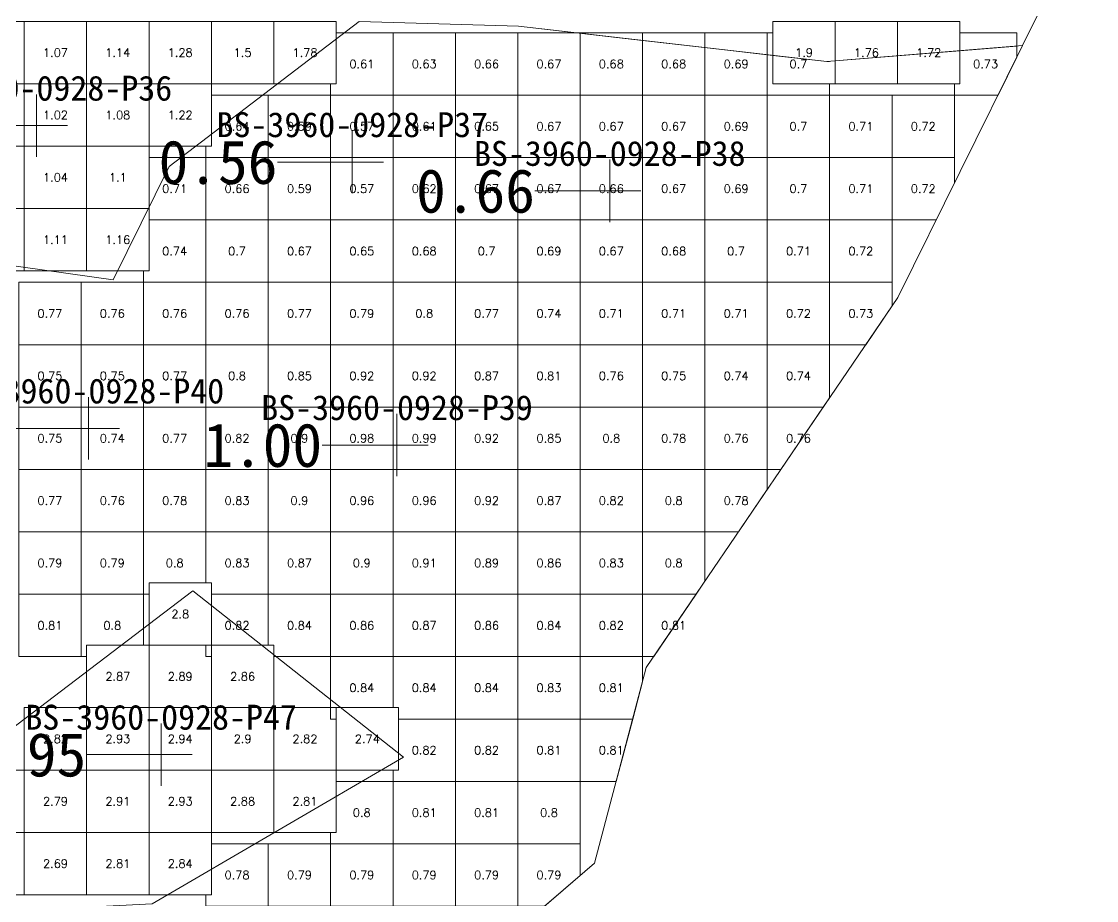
# Model space of a CAD drawing. Header units: inches. Extents: x 469907.8 to 469995.3, y 4349678 to 4349775.1.
# Drawn here: x 469948.48 to 469965.71, y 4349708.04 to 4349722.13 of the extents above; entities that cross this region are included whole.
import ezdxf
from ezdxf.enums import TextEntityAlignment as Align

# ---------------------------------------------------------------- set-up
doc = ezdxf.new("R2010")
doc.units = ezdxf.units.IN
doc.header["$MEASUREMENT"] = 0
for name, color, linetype, lineweight in [('点', 7, 'Continuous', 0), ('爆区方格网', 7, 'Continuous', 0), ('线条', 7, 'Continuous', 0), ('钻孔', 7, 'Continuous', 0)]:
    doc.layers.add(name, color=color, linetype=linetype, lineweight=lineweight)
doc.styles.add('3dmine_textStyle_1', font='txt.shx', dxfattribs={"height": 1, "bigfont": 'gbcbig.shx'})
doc.styles.add('3dmine_textStyle_2', font='', dxfattribs={"height": 1})
doc.styles.get('3dmine_textStyle_2').set_extended_font_data('SimSun-ExtB')

msp = doc.modelspace()

# ---------------------------------------------------------------- hatches: boundary and pattern name
at = {"layer": '钻孔', "linetype": 'Continuous', "lineweight": 0, "true_color": 0x0000ff, "extrusion": (0, 1, 0)}
for points in [[(-469949.718, 3949.595), (-469948.718, 3949.595), (-469948.718, 3962.595), (-469949.718, 3962.595)], [(-469955.498, 3950.321), (-469954.498, 3950.321), (-469954.498, 3962.321), (-469955.498, 3962.321)]]:
    msp.add_hatch(color=5, dxfattribs=at).paths.add_polyline_path(points, flags=0)
at = {"layer": '钻孔', "linetype": 'Continuous', "lineweight": 0, "true_color": 0x80ffff, "extrusion": (0, 1, 0)}
for points in [[(-469954.781, 3950.295), (-469953.781, 3950.295), (-469953.781, 3962.295), (-469954.781, 3962.295)], [(-469958.909, 3950.064), (-469957.909, 3950.064), (-469957.909, 3962.064), (-469958.909, 3962.064)], [(-469950.551, 3949.694), (-469949.551, 3949.694), (-469949.551, 3962.694), (-469950.551, 3962.694)]]:
    msp.add_hatch(color=131, dxfattribs=at).paths.add_polyline_path(points, flags=0)
at = {"layer": '钻孔', "linetype": 'Continuous', "lineweight": 0, "true_color": 0xff0000, "extrusion": (0, 1, 0)}
msp.add_hatch(color=1, dxfattribs=at).paths.add_polyline_path([(-469951.717, 3949.556), (-469950.717, 3949.556), (-469950.717, 3962.556), (-469951.717, 3962.556)], flags=0)

# ---------------------------------------------------------------- linework, layer by layer
at = {"color": 5, "linetype": 'Continuous', "lineweight": 0, "true_color": 0x0000ff, "elevation": 3955.86}
msp.add_lwpolyline([(469949.95, 4349717.992), (469950.845, 4349719.806), (469953.891, 4349722.129), (469956.445, 4349722.057), (469961.391, 4349721.487), (469964.526, 4349721.744), (469965.712, 4349724.137), (469962.689, 4349725.609), (469959.592, 4349726.619), (469957.402, 4349726.644), (469954.584, 4349724.279), (469949.263, 4349722.744), (469948.981, 4349725.154), (469949.457, 4349728.261), (469947.128, 4349728.315), (469944.115, 4349729.015), (469937.297, 4349720.036), (469944.819, 4349718.71), (469949.95, 4349717.992), (469949.95, 4349717.992)], dxfattribs=at)
at = {"color": 4, "linetype": 'Continuous', "lineweight": 0, "true_color": 0x00ffff, "elevation": 3955.86}
for points in [[(469948.098, 4349693.722), (469949.788, 4349697.654), (469950.911, 4349700.265), (469953.72, 4349704.499), (469954.72, 4349706.007), (469956.121, 4349707.308), (469957.664, 4349708.641), (469958.495, 4349711.777), (469962.526, 4349717.707), (469964.526, 4349721.744), (469962.958, 4349721.616), (469961.391, 4349721.487), (469957.876, 4349721.892), (469956.445, 4349722.057), (469953.891, 4349722.129), (469950.845, 4349719.806), (469949.95, 4349717.992), (469944.819, 4349718.71)], [(469947.703, 4349710.328), (469951.224, 4349713.007), (469954.603, 4349710.339), (469950.573, 4349707.987), (469947.546, 4349707.833)]]:
    msp.add_lwpolyline(points, dxfattribs=at)
at = {"color": 1, "linetype": 'Continuous', "lineweight": 0, "true_color": 0xff0000, "elevation": 3955.86}
msp.add_lwpolyline([(469928.271, 4349708.365), (469930.645, 4349705.874), (469935.696, 4349705.361), (469940.75, 4349704.317), (469943.936, 4349705.81), (469947.546, 4349707.833), (469950.573, 4349707.987), (469954.603, 4349710.339), (469951.224, 4349713.007), (469947.703, 4349710.328), (469945.608, 4349708.656), (469942.765, 4349708.744), (469942.57, 4349710.886), (469942.841, 4349711.96), (469940.333, 4349714.551), (469935.421, 4349715.171), (469933.287, 4349715.542), (469928.271, 4349708.365)], dxfattribs=at)
at = {"layer": '点', "color": 138, "linetype": 'Continuous', "lineweight": 0, "true_color": 0x004c4c}
for points, elevation in [([(469948.718, 4349719.962), (469948.718, 4349720.962)], 3962.595), ([(469949.218, 4349720.462), (469948.218, 4349720.462)], 3962.595), ([(469953.781, 4349719.377), (469953.781, 4349720.377)], 3962.295), ([(469957.909, 4349718.916), (469957.909, 4349719.916)], 3962.064), ([(469954.281, 4349719.877), (469953.281, 4349719.877)], 3962.295), ([(469958.409, 4349719.416), (469957.409, 4349719.416)], 3962.064), ([(469949.551, 4349715.108), (469949.551, 4349716.108)], 3962.694), ([(469954.498, 4349714.841), (469954.498, 4349715.841)], 3962.321), ([(469950.051, 4349715.608), (469949.051, 4349715.608)], 3962.694), ([(469954.998, 4349715.341), (469953.998, 4349715.341)], 3962.321), ([(469950.717, 4349709.879), (469950.717, 4349710.879)], 3962.556), ([(469951.217, 4349710.379), (469950.217, 4349710.379)], 3962.556)]:
    msp.add_lwpolyline(points, dxfattribs=dict(at, elevation=elevation))
at = {"layer": '爆区方格网', "color": 5, "linetype": 'Continuous', "lineweight": 0, "true_color": 0x0000ff, "elevation": 3962.595}
for points in [[(469948.523, 4349721.132), (469947.523, 4349721.132), (469947.523, 4349722.132), (469948.523, 4349722.132), (469948.523, 4349721.132)], [(469949.523, 4349721.132), (469948.523, 4349721.132), (469948.523, 4349722.132), (469949.523, 4349722.132), (469949.523, 4349721.132)], [(469950.523, 4349721.132), (469949.523, 4349721.132), (469949.523, 4349722.132), (469950.523, 4349722.132), (469950.523, 4349721.132)], [(469951.523, 4349721.132), (469950.523, 4349721.132), (469950.523, 4349722.132), (469951.523, 4349722.132), (469951.523, 4349721.132)], [(469952.523, 4349721.132), (469951.523, 4349721.132), (469951.523, 4349722.132), (469952.523, 4349722.132), (469952.523, 4349721.132)], [(469953.523, 4349721.132), (469952.523, 4349721.132), (469952.523, 4349722.132), (469953.523, 4349722.132), (469953.523, 4349721.132)], [(469961.523, 4349721.498), (469961.391, 4349721.487), (469961.523, 4349721.498), (469961.523, 4349721.132), (469960.523, 4349721.132), (469960.523, 4349721.587), (469961.391, 4349721.487), (469960.523, 4349721.587), (469960.523, 4349722.132), (469961.523, 4349722.132), (469961.523, 4349721.498)], [(469962.523, 4349721.58), (469961.523, 4349721.498), (469961.523, 4349722.132), (469962.523, 4349722.132), (469962.523, 4349721.58)], [(469963.523, 4349721.662), (469962.523, 4349721.58), (469962.523, 4349722.132), (469963.523, 4349722.132), (469963.523, 4349721.662)], [(469963.523, 4349721.132), (469962.523, 4349721.132), (469962.523, 4349721.58), (469962.958, 4349721.616), (469963.523, 4349721.662), (469963.523, 4349721.132)], [(469962.523, 4349721.132), (469961.523, 4349721.132), (469961.523, 4349721.498), (469962.523, 4349721.58), (469962.523, 4349721.132)], [(469948.523, 4349720.132), (469947.523, 4349720.132), (469947.523, 4349721.132), (469948.523, 4349721.132), (469948.523, 4349720.132)], [(469949.523, 4349720.132), (469948.523, 4349720.132), (469948.523, 4349721.132), (469949.523, 4349721.132), (469949.523, 4349720.132)], [(469950.523, 4349720.132), (469949.523, 4349720.132), (469949.523, 4349721.132), (469950.523, 4349721.132), (469950.523, 4349720.132)], [(469951.523, 4349720.132), (469950.523, 4349720.132), (469950.523, 4349721.132), (469951.523, 4349721.132), (469951.523, 4349720.132)], [(469948.523, 4349719.132), (469947.523, 4349719.132), (469947.523, 4349720.132), (469948.523, 4349720.132), (469948.523, 4349719.132)], [(469949.523, 4349719.132), (469948.523, 4349719.132), (469948.523, 4349720.132), (469949.523, 4349720.132), (469949.523, 4349719.132)], [(469950.523, 4349719.132), (469949.523, 4349719.132), (469949.523, 4349720.132), (469950.523, 4349720.132), (469950.523, 4349719.132)], [(469948.523, 4349718.132), (469947.523, 4349718.132), (469947.523, 4349719.132), (469948.523, 4349719.132), (469948.523, 4349718.132)], [(469949.523, 4349718.132), (469948.523, 4349718.132), (469948.523, 4349719.132), (469949.523, 4349719.132), (469949.523, 4349718.132)], [(469950.523, 4349718.132), (469949.523, 4349718.132), (469949.523, 4349719.132), (469950.523, 4349719.132), (469950.523, 4349718.132)]]:
    msp.add_lwpolyline(points, dxfattribs=at)
at = {"layer": '爆区方格网', "color": 131, "linetype": 'Continuous', "lineweight": 0, "true_color": 0x80ffff, "elevation": 3963.027}
for points in [[(469954.434, 4349720.95), (469953.434, 4349720.95), (469953.434, 4349721.132), (469953.523, 4349721.132), (469953.523, 4349721.95), (469954.434, 4349721.95), (469954.434, 4349720.95)], [(469955.434, 4349720.95), (469954.434, 4349720.95), (469954.434, 4349721.95), (469955.434, 4349721.95), (469955.434, 4349720.95)], [(469956.434, 4349720.95), (469955.434, 4349720.95), (469955.434, 4349721.95), (469956.434, 4349721.95), (469956.434, 4349720.95)], [(469957.434, 4349721.943), (469957.434, 4349720.95), (469956.434, 4349720.95), (469956.434, 4349721.95), (469957.37, 4349721.95), (469957.434, 4349721.943)], [(469957.434, 4349721.943), (469957.37, 4349721.95), (469957.434, 4349721.95), (469957.434, 4349721.943)], [(469958.434, 4349721.828), (469957.434, 4349721.943), (469957.434, 4349721.95), (469958.434, 4349721.95), (469958.434, 4349721.828)], [(469957.876, 4349721.892), (469958.434, 4349721.828), (469958.434, 4349720.95), (469957.434, 4349720.95), (469957.434, 4349721.943), (469957.876, 4349721.892)], [(469959.434, 4349721.713), (469958.434, 4349721.828), (469958.434, 4349721.95), (469959.434, 4349721.95), (469959.434, 4349721.713)], [(469959.434, 4349721.713), (469959.434, 4349720.95), (469958.434, 4349720.95), (469958.434, 4349721.828), (469959.434, 4349721.713)], [(469960.434, 4349721.597), (469959.434, 4349721.713), (469959.434, 4349721.95), (469960.434, 4349721.95), (469960.434, 4349721.597)], [(469960.523, 4349721.587), (469960.523, 4349721.587), (469960.434, 4349721.597), (469960.434, 4349721.95), (469960.523, 4349721.95), (469960.523, 4349721.587)], [(469964.434, 4349721.737), (469963.523, 4349721.662), (469963.523, 4349721.95), (469964.434, 4349721.95), (469964.434, 4349721.737)], [(469960.434, 4349721.597), (469960.434, 4349720.95), (469959.434, 4349720.95), (469959.434, 4349721.713), (469960.434, 4349721.597)], [(469964.434, 4349721.558), (469964.133, 4349720.95), (469963.434, 4349720.95), (469963.434, 4349721.132), (469963.523, 4349721.132), (469963.523, 4349721.662), (469963.434, 4349721.655), (469963.434, 4349721.655), (469963.523, 4349721.662), (469963.523, 4349721.662), (469964.434, 4349721.737), (469964.434, 4349721.558)], [(469963.523, 4349721.662), (469963.434, 4349721.655), (469963.434, 4349721.655), (469963.523, 4349721.662), (469963.523, 4349721.662)], [(469960.523, 4349721.587), (469960.523, 4349721.587), (469961.391, 4349721.487), (469960.523, 4349721.587), (469960.523, 4349721.132), (469961.434, 4349721.132), (469961.434, 4349720.95), (469960.434, 4349720.95), (469960.434, 4349721.597), (469960.523, 4349721.587)], [(469961.434, 4349721.491), (469961.391, 4349721.487), (469961.434, 4349721.491), (469961.434, 4349721.491)], [(469952.434, 4349719.95), (469951.434, 4349719.95), (469951.434, 4349720.132), (469951.523, 4349720.132), (469951.523, 4349720.95), (469952.434, 4349720.95), (469952.434, 4349719.95)], [(469953.434, 4349719.95), (469952.434, 4349719.95), (469952.434, 4349720.95), (469953.434, 4349720.95), (469953.434, 4349719.95)], [(469954.434, 4349719.95), (469953.434, 4349719.95), (469953.434, 4349720.95), (469954.434, 4349720.95), (469954.434, 4349719.95)], [(469955.434, 4349719.95), (469954.434, 4349719.95), (469954.434, 4349720.95), (469955.434, 4349720.95), (469955.434, 4349719.95)], [(469956.434, 4349719.95), (469955.434, 4349719.95), (469955.434, 4349720.95), (469956.434, 4349720.95), (469956.434, 4349719.95)], [(469957.434, 4349719.95), (469956.434, 4349719.95), (469956.434, 4349720.95), (469957.434, 4349720.95), (469957.434, 4349719.95)], [(469958.434, 4349719.95), (469957.434, 4349719.95), (469957.434, 4349720.95), (469958.434, 4349720.95), (469958.434, 4349719.95)], [(469959.434, 4349719.95), (469958.434, 4349719.95), (469958.434, 4349720.95), (469959.434, 4349720.95), (469959.434, 4349719.95)], [(469960.434, 4349719.95), (469959.434, 4349719.95), (469959.434, 4349720.95), (469960.434, 4349720.95), (469960.434, 4349719.95)], [(469961.434, 4349719.95), (469960.434, 4349719.95), (469960.434, 4349720.95), (469961.434, 4349720.95), (469961.434, 4349719.95)], [(469962.434, 4349719.95), (469961.434, 4349719.95), (469961.434, 4349720.95), (469962.434, 4349720.95), (469962.434, 4349719.95)], [(469963.434, 4349719.95), (469962.434, 4349719.95), (469962.434, 4349720.95), (469963.434, 4349720.95), (469963.434, 4349719.95)], [(469951.434, 4349718.95), (469950.523, 4349718.95), (469950.523, 4349719.132), (469950.523, 4349719.95), (469951.434, 4349719.95), (469951.434, 4349718.95)], [(469952.434, 4349718.95), (469951.434, 4349718.95), (469951.434, 4349719.95), (469952.434, 4349719.95), (469952.434, 4349718.95)], [(469953.434, 4349718.95), (469952.434, 4349718.95), (469952.434, 4349719.95), (469953.434, 4349719.95), (469953.434, 4349718.95)], [(469954.434, 4349718.95), (469953.434, 4349718.95), (469953.434, 4349719.95), (469954.434, 4349719.95), (469954.434, 4349718.95)], [(469955.434, 4349718.95), (469954.434, 4349718.95), (469954.434, 4349719.95), (469955.434, 4349719.95), (469955.434, 4349718.95)], [(469956.434, 4349718.95), (469955.434, 4349718.95), (469955.434, 4349719.95), (469956.434, 4349719.95), (469956.434, 4349718.95)], [(469957.434, 4349718.95), (469956.434, 4349718.95), (469956.434, 4349719.95), (469957.434, 4349719.95), (469957.434, 4349718.95)], [(469958.434, 4349718.95), (469957.434, 4349718.95), (469957.434, 4349719.95), (469958.434, 4349719.95), (469958.434, 4349718.95)], [(469959.434, 4349718.95), (469958.434, 4349718.95), (469958.434, 4349719.95), (469959.434, 4349719.95), (469959.434, 4349718.95)], [(469960.434, 4349718.95), (469959.434, 4349718.95), (469959.434, 4349719.95), (469960.434, 4349719.95), (469960.434, 4349718.95)], [(469961.434, 4349718.95), (469960.434, 4349718.95), (469960.434, 4349719.95), (469961.434, 4349719.95), (469961.434, 4349718.95)], [(469962.434, 4349718.95), (469961.434, 4349718.95), (469961.434, 4349719.95), (469962.434, 4349719.95), (469962.434, 4349718.95)], [(469963.434, 4349719.539), (469963.142, 4349718.95), (469962.434, 4349718.95), (469962.434, 4349719.95), (469963.434, 4349719.95), (469963.434, 4349719.539)], [(469951.434, 4349717.95), (469950.434, 4349717.95), (469950.434, 4349718.132), (469950.523, 4349718.132), (469950.523, 4349718.95), (469951.434, 4349718.95), (469951.434, 4349717.95)], [(469952.434, 4349717.95), (469951.434, 4349717.95), (469951.434, 4349718.95), (469952.434, 4349718.95), (469952.434, 4349717.95)], [(469953.434, 4349717.95), (469952.434, 4349717.95), (469952.434, 4349718.95), (469953.434, 4349718.95), (469953.434, 4349717.95)], [(469954.434, 4349717.95), (469953.434, 4349717.95), (469953.434, 4349718.95), (469954.434, 4349718.95), (469954.434, 4349717.95)], [(469955.434, 4349717.95), (469954.434, 4349717.95), (469954.434, 4349718.95), (469955.434, 4349718.95), (469955.434, 4349717.95)], [(469956.434, 4349717.95), (469955.434, 4349717.95), (469955.434, 4349718.95), (469956.434, 4349718.95), (469956.434, 4349717.95)], [(469957.434, 4349717.95), (469956.434, 4349717.95), (469956.434, 4349718.95), (469957.434, 4349718.95), (469957.434, 4349717.95)], [(469958.434, 4349717.95), (469957.434, 4349717.95), (469957.434, 4349718.95), (469958.434, 4349718.95), (469958.434, 4349717.95)], [(469959.434, 4349717.95), (469958.434, 4349717.95), (469958.434, 4349718.95), (469959.434, 4349718.95), (469959.434, 4349717.95)], [(469960.434, 4349717.95), (469959.434, 4349717.95), (469959.434, 4349718.95), (469960.434, 4349718.95), (469960.434, 4349717.95)], [(469961.434, 4349717.95), (469960.434, 4349717.95), (469960.434, 4349718.95), (469961.434, 4349718.95), (469961.434, 4349717.95)], [(469962.434, 4349717.95), (469961.434, 4349717.95), (469961.434, 4349718.95), (469962.434, 4349718.95), (469962.434, 4349717.95)], [(469949.434, 4349716.95), (469948.434, 4349716.95), (469948.434, 4349717.95), (469949.434, 4349717.95), (469949.434, 4349716.95)], [(469950.434, 4349716.95), (469949.434, 4349716.95), (469949.434, 4349717.95), (469950.434, 4349717.95), (469950.434, 4349716.95)], [(469951.434, 4349716.95), (469950.434, 4349716.95), (469950.434, 4349717.95), (469951.434, 4349717.95), (469951.434, 4349716.95)], [(469952.434, 4349716.95), (469951.434, 4349716.95), (469951.434, 4349717.95), (469952.434, 4349717.95), (469952.434, 4349716.95)], [(469953.434, 4349716.95), (469952.434, 4349716.95), (469952.434, 4349717.95), (469953.434, 4349717.95), (469953.434, 4349716.95)], [(469954.434, 4349716.95), (469953.434, 4349716.95), (469953.434, 4349717.95), (469954.434, 4349717.95), (469954.434, 4349716.95)], [(469955.434, 4349716.95), (469954.434, 4349716.95), (469954.434, 4349717.95), (469955.434, 4349717.95), (469955.434, 4349716.95)], [(469956.434, 4349716.95), (469955.434, 4349716.95), (469955.434, 4349717.95), (469956.434, 4349717.95), (469956.434, 4349716.95)], [(469957.434, 4349716.95), (469956.434, 4349716.95), (469956.434, 4349717.95), (469957.434, 4349717.95), (469957.434, 4349716.95)], [(469958.434, 4349716.95), (469957.434, 4349716.95), (469957.434, 4349717.95), (469958.434, 4349717.95), (469958.434, 4349716.95)], [(469959.434, 4349716.95), (469958.434, 4349716.95), (469958.434, 4349717.95), (469959.434, 4349717.95), (469959.434, 4349716.95)], [(469960.434, 4349716.95), (469959.434, 4349716.95), (469959.434, 4349717.95), (469960.434, 4349717.95), (469960.434, 4349716.95)], [(469961.434, 4349716.95), (469960.434, 4349716.95), (469960.434, 4349717.95), (469961.434, 4349717.95), (469961.434, 4349716.95)], [(469962.434, 4349717.571), (469962.012, 4349716.95), (469961.434, 4349716.95), (469961.434, 4349717.95), (469962.434, 4349717.95), (469962.434, 4349717.571)], [(469949.434, 4349715.95), (469948.434, 4349715.95), (469948.434, 4349716.95), (469949.434, 4349716.95), (469949.434, 4349715.95)], [(469950.434, 4349715.95), (469949.434, 4349715.95), (469949.434, 4349716.95), (469950.434, 4349716.95), (469950.434, 4349715.95)], [(469951.434, 4349715.95), (469950.434, 4349715.95), (469950.434, 4349716.95), (469951.434, 4349716.95), (469951.434, 4349715.95)], [(469952.434, 4349715.95), (469951.434, 4349715.95), (469951.434, 4349716.95), (469952.434, 4349716.95), (469952.434, 4349715.95)], [(469953.434, 4349715.95), (469952.434, 4349715.95), (469952.434, 4349716.95), (469953.434, 4349716.95), (469953.434, 4349715.95)], [(469954.434, 4349715.95), (469953.434, 4349715.95), (469953.434, 4349716.95), (469954.434, 4349716.95), (469954.434, 4349715.95)], [(469955.434, 4349715.95), (469954.434, 4349715.95), (469954.434, 4349716.95), (469955.434, 4349716.95), (469955.434, 4349715.95)], [(469956.434, 4349715.95), (469955.434, 4349715.95), (469955.434, 4349716.95), (469956.434, 4349716.95), (469956.434, 4349715.95)], [(469957.434, 4349715.95), (469956.434, 4349715.95), (469956.434, 4349716.95), (469957.434, 4349716.95), (469957.434, 4349715.95)], [(469958.434, 4349715.95), (469957.434, 4349715.95), (469957.434, 4349716.95), (469958.434, 4349716.95), (469958.434, 4349715.95)], [(469959.434, 4349715.95), (469958.434, 4349715.95), (469958.434, 4349716.95), (469959.434, 4349716.95), (469959.434, 4349715.95)], [(469960.434, 4349715.95), (469959.434, 4349715.95), (469959.434, 4349716.95), (469960.434, 4349716.95), (469960.434, 4349715.95)], [(469961.434, 4349716.1), (469961.332, 4349715.95), (469960.434, 4349715.95), (469960.434, 4349716.95), (469961.434, 4349716.95), (469961.434, 4349716.1)], [(469949.434, 4349714.95), (469948.434, 4349714.95), (469948.434, 4349715.95), (469949.434, 4349715.95), (469949.434, 4349714.95)], [(469950.434, 4349714.95), (469949.434, 4349714.95), (469949.434, 4349715.95), (469950.434, 4349715.95), (469950.434, 4349714.95)], [(469951.434, 4349714.95), (469950.434, 4349714.95), (469950.434, 4349715.95), (469951.434, 4349715.95), (469951.434, 4349714.95)], [(469952.434, 4349714.95), (469951.434, 4349714.95), (469951.434, 4349715.95), (469952.434, 4349715.95), (469952.434, 4349714.95)], [(469953.434, 4349714.95), (469952.434, 4349714.95), (469952.434, 4349715.95), (469953.434, 4349715.95), (469953.434, 4349714.95)], [(469954.434, 4349714.95), (469953.434, 4349714.95), (469953.434, 4349715.95), (469954.434, 4349715.95), (469954.434, 4349714.95)], [(469955.434, 4349714.95), (469954.434, 4349714.95), (469954.434, 4349715.95), (469955.434, 4349715.95), (469955.434, 4349714.95)], [(469956.434, 4349714.95), (469955.434, 4349714.95), (469955.434, 4349715.95), (469956.434, 4349715.95), (469956.434, 4349714.95)], [(469957.434, 4349714.95), (469956.434, 4349714.95), (469956.434, 4349715.95), (469957.434, 4349715.95), (469957.434, 4349714.95)], [(469958.434, 4349714.95), (469957.434, 4349714.95), (469957.434, 4349715.95), (469958.434, 4349715.95), (469958.434, 4349714.95)], [(469959.434, 4349714.95), (469958.434, 4349714.95), (469958.434, 4349715.95), (469959.434, 4349715.95), (469959.434, 4349714.95)], [(469960.434, 4349714.95), (469959.434, 4349714.95), (469959.434, 4349715.95), (469960.434, 4349715.95), (469960.434, 4349714.95)], [(469960.652, 4349714.95), (469960.434, 4349714.95), (469960.434, 4349715.95), (469961.332, 4349715.95), (469960.652, 4349714.95)], [(469949.434, 4349713.95), (469948.434, 4349713.95), (469948.434, 4349714.95), (469949.434, 4349714.95), (469949.434, 4349713.95)], [(469950.434, 4349713.95), (469949.434, 4349713.95), (469949.434, 4349714.95), (469950.434, 4349714.95), (469950.434, 4349713.95)], [(469951.434, 4349713.95), (469950.434, 4349713.95), (469950.434, 4349714.95), (469951.434, 4349714.95), (469951.434, 4349713.95)], [(469952.434, 4349713.95), (469951.434, 4349713.95), (469951.434, 4349714.95), (469952.434, 4349714.95), (469952.434, 4349713.95)], [(469953.434, 4349713.95), (469952.434, 4349713.95), (469952.434, 4349714.95), (469953.434, 4349714.95), (469953.434, 4349713.95)], [(469954.434, 4349713.95), (469953.434, 4349713.95), (469953.434, 4349714.95), (469954.434, 4349714.95), (469954.434, 4349713.95)], [(469955.434, 4349713.95), (469954.434, 4349713.95), (469954.434, 4349714.95), (469955.434, 4349714.95), (469955.434, 4349713.95)], [(469956.434, 4349713.95), (469955.434, 4349713.95), (469955.434, 4349714.95), (469956.434, 4349714.95), (469956.434, 4349713.95)], [(469957.434, 4349713.95), (469956.434, 4349713.95), (469956.434, 4349714.95), (469957.434, 4349714.95), (469957.434, 4349713.95)], [(469958.434, 4349713.95), (469957.434, 4349713.95), (469957.434, 4349714.95), (469958.434, 4349714.95), (469958.434, 4349713.95)], [(469959.434, 4349713.95), (469958.434, 4349713.95), (469958.434, 4349714.95), (469959.434, 4349714.95), (469959.434, 4349713.95)], [(469960.434, 4349714.629), (469959.972, 4349713.95), (469959.434, 4349713.95), (469959.434, 4349714.95), (469960.434, 4349714.95), (469960.434, 4349714.629)], [(469949.434, 4349712.95), (469948.434, 4349712.95), (469948.434, 4349713.95), (469949.434, 4349713.95), (469949.434, 4349712.95)], [(469950.434, 4349712.95), (469949.434, 4349712.95), (469949.434, 4349713.95), (469950.434, 4349713.95), (469950.434, 4349712.95)], [(469951.434, 4349713.132), (469950.523, 4349713.132), (469950.523, 4349712.95), (469950.434, 4349712.95), (469950.434, 4349713.95), (469951.434, 4349713.95), (469951.434, 4349713.132)], [(469952.434, 4349712.95), (469951.523, 4349712.95), (469951.523, 4349713.132), (469951.434, 4349713.132), (469951.434, 4349713.95), (469952.434, 4349713.95), (469952.434, 4349712.95)], [(469953.434, 4349712.95), (469952.434, 4349712.95), (469952.434, 4349713.95), (469953.434, 4349713.95), (469953.434, 4349712.95)], [(469954.434, 4349712.95), (469953.434, 4349712.95), (469953.434, 4349713.95), (469954.434, 4349713.95), (469954.434, 4349712.95)], [(469955.434, 4349712.95), (469954.434, 4349712.95), (469954.434, 4349713.95), (469955.434, 4349713.95), (469955.434, 4349712.95)], [(469956.434, 4349712.95), (469955.434, 4349712.95), (469955.434, 4349713.95), (469956.434, 4349713.95), (469956.434, 4349712.95)], [(469957.434, 4349712.95), (469956.434, 4349712.95), (469956.434, 4349713.95), (469957.434, 4349713.95), (469957.434, 4349712.95)], [(469958.434, 4349712.95), (469957.434, 4349712.95), (469957.434, 4349713.95), (469958.434, 4349713.95), (469958.434, 4349712.95)], [(469959.434, 4349713.158), (469959.292, 4349712.95), (469958.434, 4349712.95), (469958.434, 4349713.95), (469959.434, 4349713.95), (469959.434, 4349713.158)], [(469949.434, 4349711.95), (469948.434, 4349711.95), (469948.434, 4349712.95), (469949.434, 4349712.95), (469949.434, 4349711.95)], [(469950.434, 4349712.132), (469949.523, 4349712.132), (469949.523, 4349711.95), (469949.434, 4349711.95), (469949.434, 4349712.95), (469950.434, 4349712.95), (469950.434, 4349712.132)], [(469952.434, 4349712.132), (469951.523, 4349712.132), (469951.523, 4349712.95), (469952.434, 4349712.95), (469952.434, 4349712.132)], [(469953.434, 4349711.95), (469952.523, 4349711.95), (469952.523, 4349712.132), (469952.434, 4349712.132), (469952.434, 4349712.95), (469953.434, 4349712.95), (469953.434, 4349711.95)], [(469954.434, 4349711.95), (469953.434, 4349711.95), (469953.434, 4349712.95), (469954.434, 4349712.95), (469954.434, 4349711.95)], [(469955.434, 4349711.95), (469954.434, 4349711.95), (469954.434, 4349712.95), (469955.434, 4349712.95), (469955.434, 4349711.95)], [(469956.434, 4349711.95), (469955.434, 4349711.95), (469955.434, 4349712.95), (469956.434, 4349712.95), (469956.434, 4349711.95)], [(469957.434, 4349711.95), (469956.434, 4349711.95), (469956.434, 4349712.95), (469957.434, 4349712.95), (469957.434, 4349711.95)], [(469958.434, 4349711.95), (469957.434, 4349711.95), (469957.434, 4349712.95), (469958.434, 4349712.95), (469958.434, 4349711.95)], [(469958.613, 4349711.95), (469958.434, 4349711.95), (469958.434, 4349712.95), (469959.292, 4349712.95), (469958.613, 4349711.95)], [(469951.523, 4349711.95), (469951.434, 4349711.95), (469951.434, 4349712.132), (469951.523, 4349712.132), (469951.523, 4349711.95)], [(469954.434, 4349711.132), (469953.523, 4349711.132), (469953.523, 4349710.95), (469953.434, 4349710.95), (469953.434, 4349711.95), (469954.434, 4349711.95), (469954.434, 4349711.132)], [(469955.434, 4349710.95), (469954.523, 4349710.95), (469954.523, 4349711.132), (469954.434, 4349711.132), (469954.434, 4349711.95), (469955.434, 4349711.95), (469955.434, 4349710.95)], [(469956.434, 4349710.95), (469955.434, 4349710.95), (469955.434, 4349711.95), (469956.434, 4349711.95), (469956.434, 4349710.95)], [(469957.434, 4349710.95), (469956.434, 4349710.95), (469956.434, 4349711.95), (469957.434, 4349711.95), (469957.434, 4349710.95)], [(469958.434, 4349711.545), (469958.276, 4349710.95), (469957.434, 4349710.95), (469957.434, 4349711.95), (469958.434, 4349711.95), (469958.434, 4349711.545)], [(469955.434, 4349709.95), (469954.434, 4349709.95), (469954.434, 4349710.132), (469954.523, 4349710.132), (469954.523, 4349710.95), (469955.434, 4349710.95), (469955.434, 4349709.95)], [(469956.434, 4349709.95), (469955.434, 4349709.95), (469955.434, 4349710.95), (469956.434, 4349710.95), (469956.434, 4349709.95)], [(469957.434, 4349709.95), (469956.434, 4349709.95), (469956.434, 4349710.95), (469957.434, 4349710.95), (469957.434, 4349709.95)], [(469958.011, 4349709.95), (469957.434, 4349709.95), (469957.434, 4349710.95), (469958.276, 4349710.95), (469958.011, 4349709.95)], [(469954.434, 4349708.95), (469953.434, 4349708.95), (469953.434, 4349709.132), (469953.523, 4349709.132), (469953.523, 4349709.95), (469954.434, 4349709.95), (469954.434, 4349708.95)], [(469955.434, 4349708.95), (469954.434, 4349708.95), (469954.434, 4349709.95), (469955.434, 4349709.95), (469955.434, 4349708.95)], [(469956.434, 4349708.95), (469955.434, 4349708.95), (469955.434, 4349709.95), (469956.434, 4349709.95), (469956.434, 4349708.95)], [(469957.434, 4349708.95), (469956.434, 4349708.95), (469956.434, 4349709.95), (469957.434, 4349709.95), (469957.434, 4349708.95)], [(469952.434, 4349707.95), (469951.434, 4349707.95), (469951.434, 4349708.132), (469951.523, 4349708.132), (469951.523, 4349708.95), (469952.434, 4349708.95), (469952.434, 4349707.95)], [(469953.434, 4349707.95), (469952.434, 4349707.95), (469952.434, 4349708.95), (469953.434, 4349708.95), (469953.434, 4349707.95)], [(469954.434, 4349707.95), (469953.434, 4349707.95), (469953.434, 4349708.95), (469954.434, 4349708.95), (469954.434, 4349707.95)], [(469955.434, 4349707.95), (469954.434, 4349707.95), (469954.434, 4349708.95), (469955.434, 4349708.95), (469955.434, 4349707.95)], [(469956.434, 4349707.95), (469955.434, 4349707.95), (469955.434, 4349708.95), (469956.434, 4349708.95), (469956.434, 4349707.95)], [(469957.434, 4349708.441), (469956.865, 4349707.95), (469956.434, 4349707.95), (469956.434, 4349708.95), (469957.434, 4349708.95), (469957.434, 4349708.441)]]:
    msp.add_lwpolyline(points, dxfattribs=at)
at = {"layer": '爆区方格网', "color": 1, "linetype": 'Continuous', "lineweight": 0, "true_color": 0xff0000, "elevation": 3962.902}
for points in [[(469951.523, 4349712.132), (469950.523, 4349712.132), (469950.523, 4349713.132), (469951.523, 4349713.132), (469951.523, 4349712.132)], [(469950.523, 4349711.132), (469949.523, 4349711.132), (469949.523, 4349712.132), (469950.523, 4349712.132), (469950.523, 4349711.132)], [(469951.523, 4349711.132), (469950.523, 4349711.132), (469950.523, 4349712.132), (469951.523, 4349712.132), (469951.523, 4349711.132)], [(469952.523, 4349711.132), (469951.523, 4349711.132), (469951.523, 4349712.132), (469952.523, 4349712.132), (469952.523, 4349711.132)], [(469949.523, 4349710.132), (469948.523, 4349710.132), (469948.523, 4349711.132), (469949.523, 4349711.132), (469949.523, 4349710.132)], [(469950.523, 4349710.132), (469949.523, 4349710.132), (469949.523, 4349711.132), (469950.523, 4349711.132), (469950.523, 4349710.132)], [(469951.523, 4349710.132), (469950.523, 4349710.132), (469950.523, 4349711.132), (469951.523, 4349711.132), (469951.523, 4349710.132)], [(469952.523, 4349710.132), (469951.523, 4349710.132), (469951.523, 4349711.132), (469952.523, 4349711.132), (469952.523, 4349710.132)], [(469953.523, 4349710.132), (469952.523, 4349710.132), (469952.523, 4349711.132), (469953.523, 4349711.132), (469953.523, 4349710.132)], [(469954.523, 4349710.132), (469953.523, 4349710.132), (469953.523, 4349711.132), (469954.523, 4349711.132), (469954.523, 4349710.132)], [(469948.523, 4349709.132), (469947.523, 4349709.132), (469947.523, 4349710.132), (469948.523, 4349710.132), (469948.523, 4349709.132)], [(469949.523, 4349709.132), (469948.523, 4349709.132), (469948.523, 4349710.132), (469949.523, 4349710.132), (469949.523, 4349709.132)], [(469950.523, 4349709.132), (469949.523, 4349709.132), (469949.523, 4349710.132), (469950.523, 4349710.132), (469950.523, 4349709.132)], [(469951.523, 4349709.132), (469950.523, 4349709.132), (469950.523, 4349710.132), (469951.523, 4349710.132), (469951.523, 4349709.132)], [(469952.523, 4349709.132), (469951.523, 4349709.132), (469951.523, 4349710.132), (469952.523, 4349710.132), (469952.523, 4349709.132)], [(469953.523, 4349709.132), (469952.523, 4349709.132), (469952.523, 4349710.132), (469953.523, 4349710.132), (469953.523, 4349709.132)], [(469948.523, 4349708.132), (469947.523, 4349708.132), (469947.523, 4349709.132), (469948.523, 4349709.132), (469948.523, 4349708.132)], [(469949.523, 4349708.132), (469948.523, 4349708.132), (469948.523, 4349709.132), (469949.523, 4349709.132), (469949.523, 4349708.132)], [(469950.523, 4349708.132), (469949.523, 4349708.132), (469949.523, 4349709.132), (469950.523, 4349709.132), (469950.523, 4349708.132)], [(469951.523, 4349708.132), (469950.523, 4349708.132), (469950.523, 4349709.132), (469951.523, 4349709.132), (469951.523, 4349708.132)]]:
    msp.add_lwpolyline(points, dxfattribs=at)
at = {"layer": '线条', "color": 138, "linetype": 'Continuous', "lineweight": 0, "true_color": 0x004c4c}
for points, elevation in [([(469948.718, 4349720.462), (469948.718, 4349720.462), (469948.718, 4349720.462)], 3962.595), ([(469953.781, 4349719.877), (469953.781, 4349719.877), (469953.781, 4349719.877)], 3962.295), ([(469957.909, 4349719.416), (469957.909, 4349719.416), (469957.909, 4349719.416)], 3962.064), ([(469949.551, 4349715.608), (469949.551, 4349715.608), (469949.551, 4349715.608)], 3962.694), ([(469954.498, 4349715.341), (469954.498, 4349715.341), (469954.498, 4349715.341)], 3962.321), ([(469950.717, 4349710.379), (469950.717, 4349710.379), (469950.717, 4349710.379)], 3962.556)]:
    msp.add_lwpolyline(points, dxfattribs=dict(at, elevation=elevation))
at = {"layer": '钻孔', "color": 5, "linetype": 'Continuous', "lineweight": 0, "true_color": 0x0000ff}
for points, elevation in [([(469948.718, 4349720.462), (469947.518, 4349720.462)], 3962.595), ([(469948.718, 4349720.462), (469947.518, 4349720.462)], 3949.595), ([(469954.498, 4349715.341), (469953.298, 4349715.341)], 3962.321), ([(469954.498, 4349715.341), (469953.298, 4349715.341)], 3950.321)]:
    msp.add_lwpolyline(points, dxfattribs=dict(at, elevation=elevation))
at = {"layer": '钻孔', "color": 131, "linetype": 'Continuous', "lineweight": 0, "true_color": 0x80ffff}
for points, elevation in [([(469953.781, 4349719.877), (469952.581, 4349719.877)], 3962.295), ([(469953.781, 4349719.877), (469952.581, 4349719.877)], 3950.295), ([(469957.909, 4349719.416), (469956.709, 4349719.416)], 3962.064), ([(469957.909, 4349719.416), (469956.709, 4349719.416)], 3950.064), ([(469949.551, 4349715.608), (469948.351, 4349715.608)], 3962.694), ([(469949.551, 4349715.608), (469948.351, 4349715.608)], 3949.694)]:
    msp.add_lwpolyline(points, dxfattribs=dict(at, elevation=elevation))
at = {"layer": '钻孔', "color": 1, "linetype": 'Continuous', "lineweight": 0, "true_color": 0xff0000}
for elevation in [3962.556, 3949.556]:
    msp.add_lwpolyline([(469950.717, 4349710.379), (469949.517, 4349710.379)], dxfattribs=dict(at, elevation=elevation))

# ---------------------------------------------------------------- texts
at = {"color": 5, "linetype": 'Continuous', "lineweight": 0, "true_color": 0x0000ff, "style": '3dmine_textStyle_1'}
for s, p in [('1.07', (469949.023, 4349721.632, 3962.595)), ('1.14', (469950.023, 4349721.632, 3962.595)), ('1.28', (469951.023, 4349721.632, 3962.595)), ('1.5', (469952.023, 4349721.632, 3962.595)), ('1.78', (469953.023, 4349721.632, 3962.595)), ('1.9', (469961.023, 4349721.632, 3962.595)), ('1.76', (469962.023, 4349721.632, 3962.595)), ('1.72', (469963.023, 4349721.632, 3962.595)), ('1.02', (469949.023, 4349720.632, 3962.595)), ('1.08', (469950.023, 4349720.632, 3962.595)), ('1.22', (469951.023, 4349720.632, 3962.595)), ('1.04', (469949.023, 4349719.632, 3962.595)), ('1.1', (469950.023, 4349719.632, 3962.595)), ('1.11', (469949.023, 4349718.632, 3962.595)), ('1.16', (469950.023, 4349718.632, 3962.595))]:
    msp.add_text(s, height=0.1333, dxfattribs=at).set_placement(p, align=Align.MIDDLE_CENTER)
at = {"color": 131, "linetype": 'Continuous', "lineweight": 0, "true_color": 0x80ffff, "style": '3dmine_textStyle_1'}
for s, p in [('0.61', (469953.934, 4349721.45, 3963.027)), ('0.63', (469954.934, 4349721.45, 3963.027)), ('0.66', (469955.934, 4349721.45, 3963.027)), ('0.67', (469956.934, 4349721.45, 3963.027)), ('0.68', (469957.934, 4349721.45, 3963.027)), ('0.68', (469958.934, 4349721.45, 3963.027)), ('0.69', (469959.934, 4349721.45, 3963.027)), ('0.7', (469960.934, 4349721.45, 3963.027)), ('0.73', (469963.934, 4349721.45, 3963.027)), ('0.64', (469951.934, 4349720.45, 3963.027)), ('0.59', (469952.934, 4349720.45, 3963.027)), ('0.57', (469953.934, 4349720.45, 3963.027)), ('0.61', (469954.934, 4349720.45, 3963.027)), ('0.65', (469955.934, 4349720.45, 3963.027)), ('0.67', (469956.934, 4349720.45, 3963.027)), ('0.67', (469957.934, 4349720.45, 3963.027)), ('0.67', (469958.934, 4349720.45, 3963.027)), ('0.69', (469959.934, 4349720.45, 3963.027)), ('0.7', (469960.934, 4349720.45, 3963.027)), ('0.71', (469961.934, 4349720.45, 3963.027)), ('0.72', (469962.934, 4349720.45, 3963.027)), ('0.71', (469950.934, 4349719.45, 3963.027)), ('0.66', (469951.934, 4349719.45, 3963.027)), ('0.59', (469952.934, 4349719.45, 3963.027)), ('0.57', (469953.934, 4349719.45, 3963.027)), ('0.62', (469954.934, 4349719.45, 3963.027)), ('0.67', (469955.934, 4349719.45, 3963.027)), ('0.67', (469956.934, 4349719.45, 3963.027)), ('0.66', (469957.934, 4349719.45, 3963.027)), ('0.67', (469958.934, 4349719.45, 3963.027)), ('0.69', (469959.934, 4349719.45, 3963.027)), ('0.7', (469960.934, 4349719.45, 3963.027)), ('0.71', (469961.934, 4349719.45, 3963.027)), ('0.72', (469962.934, 4349719.45, 3963.027)), ('0.74', (469950.934, 4349718.45, 3963.027)), ('0.7', (469951.934, 4349718.45, 3963.027)), ('0.67', (469952.934, 4349718.45, 3963.027)), ('0.65', (469953.934, 4349718.45, 3963.027)), ('0.68', (469954.934, 4349718.45, 3963.027)), ('0.7', (469955.934, 4349718.45, 3963.027)), ('0.69', (469956.934, 4349718.45, 3963.027)), ('0.67', (469957.934, 4349718.45, 3963.027)), ('0.68', (469958.934, 4349718.45, 3963.027)), ('0.7', (469959.934, 4349718.45, 3963.027)), ('0.71', (469960.934, 4349718.45, 3963.027)), ('0.72', (469961.934, 4349718.45, 3963.027)), ('0.77', (469948.934, 4349717.45, 3963.027)), ('0.76', (469949.934, 4349717.45, 3963.027)), ('0.76', (469950.934, 4349717.45, 3963.027)), ('0.76', (469951.934, 4349717.45, 3963.027)), ('0.77', (469952.934, 4349717.45, 3963.027)), ('0.79', (469953.934, 4349717.45, 3963.027)), ('0.8', (469954.934, 4349717.45, 3963.027)), ('0.77', (469955.934, 4349717.45, 3963.027)), ('0.74', (469956.934, 4349717.45, 3963.027)), ('0.71', (469957.934, 4349717.45, 3963.027)), ('0.71', (469958.934, 4349717.45, 3963.027)), ('0.71', (469959.934, 4349717.45, 3963.027)), ('0.72', (469960.934, 4349717.45, 3963.027)), ('0.73', (469961.934, 4349717.45, 3963.027)), ('0.75', (469948.934, 4349716.45, 3963.027)), ('0.75', (469949.934, 4349716.45, 3963.027)), ('0.77', (469950.934, 4349716.45, 3963.027)), ('0.8', (469951.934, 4349716.45, 3963.027)), ('0.85', (469952.934, 4349716.45, 3963.027)), ('0.92', (469953.934, 4349716.45, 3963.027)), ('0.92', (469954.934, 4349716.45, 3963.027)), ('0.87', (469955.934, 4349716.45, 3963.027)), ('0.81', (469956.934, 4349716.45, 3963.027)), ('0.76', (469957.934, 4349716.45, 3963.027)), ('0.75', (469958.934, 4349716.45, 3963.027)), ('0.74', (469959.934, 4349716.45, 3963.027)), ('0.74', (469960.934, 4349716.45, 3963.027)), ('0.75', (469948.934, 4349715.45, 3963.027)), ('0.74', (469949.934, 4349715.45, 3963.027)), ('0.77', (469950.934, 4349715.45, 3963.027)), ('0.82', (469951.934, 4349715.45, 3963.027)), ('0.9', (469952.934, 4349715.45, 3963.027)), ('0.98', (469953.934, 4349715.45, 3963.027)), ('0.99', (469954.934, 4349715.45, 3963.027)), ('0.92', (469955.934, 4349715.45, 3963.027)), ('0.85', (469956.934, 4349715.45, 3963.027)), ('0.8', (469957.934, 4349715.45, 3963.027)), ('0.78', (469958.934, 4349715.45, 3963.027)), ('0.76', (469959.934, 4349715.45, 3963.027)), ('0.76', (469960.934, 4349715.45, 3963.027)), ('0.77', (469948.934, 4349714.45, 3963.027)), ('0.76', (469949.934, 4349714.45, 3963.027)), ('0.78', (469950.934, 4349714.45, 3963.027)), ('0.83', (469951.934, 4349714.45, 3963.027)), ('0.9', (469952.934, 4349714.45, 3963.027)), ('0.96', (469953.934, 4349714.45, 3963.027)), ('0.96', (469954.934, 4349714.45, 3963.027)), ('0.92', (469955.934, 4349714.45, 3963.027)), ('0.87', (469956.934, 4349714.45, 3963.027)), ('0.82', (469957.934, 4349714.45, 3963.027)), ('0.8', (469958.934, 4349714.45, 3963.027)), ('0.78', (469959.934, 4349714.45, 3963.027)), ('0.79', (469948.934, 4349713.45, 3963.027)), ('0.79', (469949.934, 4349713.45, 3963.027)), ('0.8', (469950.934, 4349713.45, 3963.027)), ('0.83', (469951.934, 4349713.45, 3963.027)), ('0.87', (469952.934, 4349713.45, 3963.027)), ('0.9', (469953.934, 4349713.45, 3963.027)), ('0.91', (469954.934, 4349713.45, 3963.027)), ('0.89', (469955.934, 4349713.45, 3963.027)), ('0.86', (469956.934, 4349713.45, 3963.027)), ('0.83', (469957.934, 4349713.45, 3963.027)), ('0.8', (469958.934, 4349713.45, 3963.027)), ('0.81', (469948.934, 4349712.45, 3963.027)), ('0.8', (469949.934, 4349712.45, 3963.027)), ('0.82', (469951.934, 4349712.45, 3963.027)), ('0.84', (469952.934, 4349712.45, 3963.027)), ('0.86', (469953.934, 4349712.45, 3963.027)), ('0.87', (469954.934, 4349712.45, 3963.027)), ('0.86', (469955.934, 4349712.45, 3963.027)), ('0.84', (469956.934, 4349712.45, 3963.027)), ('0.82', (469957.934, 4349712.45, 3963.027)), ('0.81', (469958.934, 4349712.45, 3963.027)), ('0.84', (469953.934, 4349711.45, 3963.027)), ('0.84', (469954.934, 4349711.45, 3963.027)), ('0.84', (469955.934, 4349711.45, 3963.027)), ('0.83', (469956.934, 4349711.45, 3963.027)), ('0.81', (469957.934, 4349711.45, 3963.027)), ('0.82', (469954.934, 4349710.45, 3963.027)), ('0.82', (469955.934, 4349710.45, 3963.027)), ('0.81', (469956.934, 4349710.45, 3963.027)), ('0.81', (469957.934, 4349710.45, 3963.027)), ('0.8', (469953.934, 4349709.45, 3963.027)), ('0.81', (469954.934, 4349709.45, 3963.027)), ('0.81', (469955.934, 4349709.45, 3963.027)), ('0.8', (469956.934, 4349709.45, 3963.027)), ('0.78', (469951.934, 4349708.45, 3963.027)), ('0.79', (469952.934, 4349708.45, 3963.027)), ('0.79', (469953.934, 4349708.45, 3963.027)), ('0.79', (469954.934, 4349708.45, 3963.027)), ('0.79', (469955.934, 4349708.45, 3963.027)), ('0.79', (469956.934, 4349708.45, 3963.027))]:
    msp.add_text(s, height=0.1333, dxfattribs=at).set_placement(p, align=Align.MIDDLE_CENTER)
at = {"color": 1, "linetype": 'Continuous', "lineweight": 0, "true_color": 0xff0000, "style": '3dmine_textStyle_1'}
for s, p in [('2.8', (469951.023, 4349712.632, 3962.902)), ('2.87', (469950.023, 4349711.632, 3962.902)), ('2.89', (469951.023, 4349711.632, 3962.902)), ('2.86', (469952.023, 4349711.632, 3962.902)), ('2.82', (469949.023, 4349710.632, 3962.902)), ('2.93', (469950.023, 4349710.632, 3962.902)), ('2.94', (469951.023, 4349710.632, 3962.902)), ('2.9', (469952.023, 4349710.632, 3962.902)), ('2.82', (469953.023, 4349710.632, 3962.902)), ('2.74', (469954.023, 4349710.632, 3962.902)), ('2.79', (469949.023, 4349709.632, 3962.902)), ('2.91', (469950.023, 4349709.632, 3962.902)), ('2.93', (469951.023, 4349709.632, 3962.902)), ('2.88', (469952.023, 4349709.632, 3962.902)), ('2.81', (469953.023, 4349709.632, 3962.902)), ('2.69', (469949.023, 4349708.632, 3962.902)), ('2.81', (469950.023, 4349708.632, 3962.902)), ('2.84', (469951.023, 4349708.632, 3962.902))]:
    msp.add_text(s, height=0.1333, dxfattribs=at).set_placement(p, align=Align.MIDDLE_CENTER)
at = {"layer": '钻孔', "color": 138, "linetype": 'Continuous', "lineweight": 0, "true_color": 0x004c4c, "style": '3dmine_textStyle_2'}
for s, p in [('BS-3960-0928-P36', (469948.718, 4349720.862, 3962.595)), ('BS-3960-0928-P37', (469953.781, 4349720.277, 3962.295)), ('BS-3960-0928-P38', (469957.909, 4349719.816, 3962.064)), ('BS-3960-0928-P40', (469949.551, 4349716.008, 3962.694)), ('BS-3960-0928-P39', (469954.498, 4349715.741, 3962.321)), ('BS-3960-0928-P47', (469950.717, 4349710.779, 3962.556))]:
    msp.add_text(s, height=0.4, dxfattribs=at).set_placement(p, align=Align.CENTER)
at = {"layer": '钻孔', "color": 131, "linetype": 'Continuous', "lineweight": 0, "true_color": 0x80ffff, "style": '3dmine_textStyle_2'}
for s, p in [('0.56', (469952.581, 4349719.877, 3956.295)), ('0.66', (469956.709, 4349719.416, 3956.064))]:
    msp.add_text(s, height=0.7, dxfattribs=at).set_placement(p, align=Align.MIDDLE_RIGHT)
at = {"layer": '钻孔', "color": 5, "linetype": 'Continuous', "lineweight": 0, "true_color": 0x0000ff, "style": '3dmine_textStyle_2'}
msp.add_text('1.00', height=0.7, dxfattribs=at).set_placement((469953.298, 4349715.341, 3956.321), align=Align.MIDDLE_RIGHT)
at = {"layer": '钻孔', "color": 1, "linetype": 'Continuous', "lineweight": 0, "true_color": 0xff0000, "style": '3dmine_textStyle_2'}
msp.add_text('2.95', height=0.7, dxfattribs=at).set_placement((469949.517, 4349710.379, 3956.056), align=Align.MIDDLE_RIGHT)

doc.saveas('drawing.dxf')
